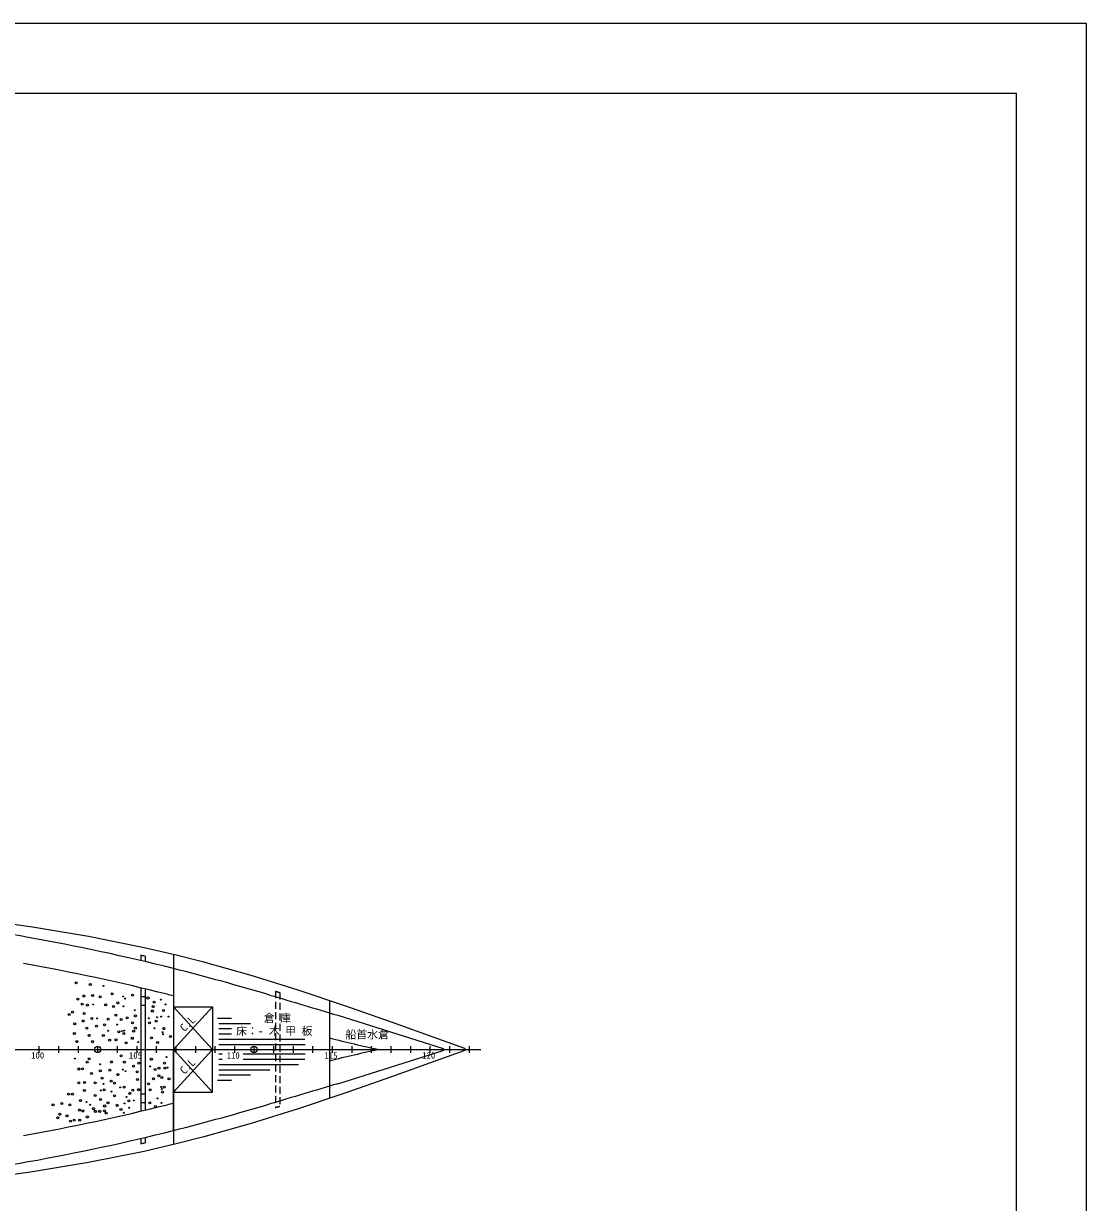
# Model space of a CAD drawing. Units: millimetres, scale not verified. Extents: x -51052 to 51048, y -29700 to 29700.
# Drawn here: x 20605 to 51048, y -4059 to 29700 of the extents above; entities that cross this region are included whole.
import ezdxf
from ezdxf.enums import TextEntityAlignment as Align

# ---------------------------------------------------------------- set-up
doc = ezdxf.new("R2010")
doc.units = ezdxf.units.MM
doc.header["$LTSCALE"] = 100
doc.linetypes.add('DASHED2', pattern=[3, 2, -1])
doc.linetypes.add('USER1', pattern=[50.8, 31.75, -6.35, 6.35, -6.35])
for name, color, linetype, lineweight in [('0-2_sunpou', 7, 'Continuous', 18), ('0-3_keijou', 7, 'Continuous', 18), ('0-4_frame', 7, 'Continuous', 18), ('0-6_center', 7, 'USER1', 18), ('0-7_hachi', 7, 'Continuous', 18)]:
    doc.layers.add(name, color=color, linetype=linetype, lineweight=lineweight)
doc.layers.add('0-5_text', color=7, linetype='Continuous')
doc.styles.add('ＭＳ ゴシック', font='')
doc.styles.get('ＭＳ ゴシック').set_extended_font_data('MS Gothic')

msp = doc.modelspace()

# ---------------------------------------------------------------- linework, layer by layer
at = {"layer": '0-2_sunpou'}
for p, q in [((21044.9, 420.2), (21044.9, 220.2)), ((21604.9, 420.2), (21604.9, 220.2)), ((22164.9, 420.2), (22164.9, 220.2)), ((22724.9, 420.2), (22724.9, 220.2)), ((23284.9, 420.2), (23284.9, 220.2)), ((23844.9, 420.2), (23844.9, 220.2)), ((24404.9, 420.2), (24404.9, 220.2)), ((24964.9, 420.2), (24964.9, 220.2)), ((25524.9, 420.2), (25524.9, 220.2)), ((26084.9, 420.2), (26084.9, 220.2)), ((26644.9, 420.2), (26644.9, 220.2)), ((27204.9, 420.2), (27204.9, 220.2)), ((27764.9, 420.2), (27764.9, 220.2)), ((28324.9, 420.2), (28324.9, 220.2)), ((28884.9, 420.2), (28884.9, 220.2)), ((29444.9, 420.2), (29444.9, 220.2)), ((30004.9, 420.2), (30004.9, 220.2)), ((30564.9, 420.2), (30564.9, 220.2)), ((31124.9, 420.2), (31124.9, 220.2)), ((31684.9, 420.2), (31684.9, 220.2)), ((32244.9, 420.2), (32244.9, 220.2)), ((32804.9, 420.2), (32804.9, 220.2)), ((33364.9, 420.2), (33364.9, 220.2)), ((-35819, 320.2), (33699.2, 320.2))]:
    msp.add_line(p, q, dxfattribs=at)
at = {"layer": '0-3_keijou'}
for p, q in [((24900.9, 3039.9), (24900.9, -2399.6)), ((23963.5, 3020.2), (23963.5, 2866.1)), ((24083.5, 2991.9), (24083.5, 2837.8)), ((23963.5, 2085.2), (23963.5, -1444.8)), ((24083.5, 2056.5), (24083.5, -1416.2)), ((23963.5, 1840.2), (24083.5, 1840.2)), ((29370.9, 1718.5), (29370.9, -1078.2)), ((23963.5, 1590.2), (24083.5, 1590.2)), ((24900.9, 1540.2), (26020.9, 1540.2)), ((26020.9, 1540.2), (26020.9, 320.2)), ((33241.9, 347), (33241.9, 293.3)), ((24900.9, -1997.9), (24900.9, 320.2)), ((26020.9, -899.8), (26020.9, 320.2)), ((29607.1, -659.2), (32620.4, 293.3)), ((23963.5, -949.8), (24083.5, -949.8)), ((24900.9, -899.8), (26020.9, -899.8)), ((23963.5, -1199.8), (24083.5, -1199.8)), ((23963.5, -2225.7), (23963.5, -2379.8)), ((24083.5, -2197.4), (24083.5, -2351.6))]:
    msp.add_line(p, q, dxfattribs=at)
at = {"layer": '0-3_keijou', "linetype": 'DASHED2'}
for p, q in [((27820.9, 1988.7), (27820.9, -1348.3)), ((27940.9, 1952.9), (27940.9, -1312.5))]:
    msp.add_line(p, q, dxfattribs=at)
at = {"layer": '0-3_keijou'}
for points in [[(33241.9, 347), (32470.6, 627.6), (31139.8, 1106.8), (29805.8, 1573.5), (28466.6, 2020), (27120.2, 2438.4), (25764.7, 2820.8), (24973.4, 3023), (24056, 3236.6), (22462.8, 3558.2), (20857.7, 3827.6), (19243.6, 4052.5)], [(29607.1, 1299.6), (32620.4, 347), (32620.4, 293.3)], [(33241.9, 293.3), (32470.6, 12.8), (31139.8, -466.4), (29805.8, -933.2), (28466.6, -1379.7), (27120.2, -1798.1), (25764.7, -2180.5), (24973.4, -2382.7), (24056, -2596.2), (22462.8, -2917.9), (20857.7, -3187.3), (19243.6, -3412.1)]]:
    msp.add_lwpolyline(points, dxfattribs=at)
for centre in [(22724.9, 320.2), (27204.9, 320.2)]:
    msp.add_circle(centre, 90, dxfattribs=at)
for centre, radius, start, end in [((5026.9, -86142.6), 91040.2, 80.06303, 82.43472), ((10023.4, -56534.4), 61014.3, 75.88696, 79.88669), ((10023.4, -56534.4), 60254.3, 75.88775, 79.88558), ((10023.4, -56534.4), 61164.3, 76.71032, 76.8258), ((6998.3, -67916.1), 72790.2, 73.50857, 75.76214), ((6998.3, -67916.1), 72030.2, 75.60869, 75.76148), ((1181325.6, 3867631.1), 4034225.4, 253.38321, 253.41205), ((39443.5, 40691.6), 41288.5, 255.87978, 257.901), ((39443.5, -40051.2), 41288.5, 102.099, 104.12022), ((1181325.6, -3866990.8), 4034225.4, 106.58795, 106.61679), ((10023.4, 57174.8), 60254.3, 280.11442, 284.11225), ((6998.3, 68556.4), 72030.2, 284.23852, 284.39131), ((6998.3, 68556.4), 72790.2, 284.23786, 286.49143), ((10023.4, 57174.8), 61014.3, 280.11331, 284.11304), ((10023.4, 57174.8), 61164.3, 283.1742, 283.28968), ((5026.9, 86782.9), 91040.2, 277.56528, 279.93697)]:
    msp.add_arc(centre, radius, start, end, dxfattribs=at)
at = {"layer": '0-3_keijou', "linetype": 'DASHED2'}
for centre, start, end in [((1181325.6, 3867631.1), 253.38494, 253.38672), ((1181325.6, -3866990.8), 106.61328, 106.61506)]:
    msp.add_arc(centre, 4034075.4, start, end, dxfattribs=at)
at = {"layer": '0-4_frame'}
for points in [[(-51051.5, -29700.1), (51048.5, -29700.1), (51048.5, 29699.9), (-51051.5, 29699.9)], [(-49051.5, -27700.1), (49048.5, -27700.1), (49048.5, 27699.9), (-49051.5, 27699.9)]]:
    msp.add_lwpolyline(points, close=True, dxfattribs=at)
at = {"layer": '0-6_center'}
for p, q in [((24900.9, 320.2), (26020.9, 1540.2)), ((24900.9, 1540.2), (26020.9, 320.2)), ((24900.9, 320.2), (26020.9, -899.8)), ((24900.9, -899.8), (26020.9, 320.2))]:
    msp.add_line(p, q, dxfattribs=at)
at = {"layer": '0-7_hachi'}
for p, q in [((26558.5, 1207.6), (26155.8, 1207.6)), ((27109.5, 1057.6), (26197.5, 1057.6)), ((26558.5, 907.6), (26197.5, 907.6)), ((26558.5, 757.6), (26197.5, 757.6)), ((28657.8, 607.6), (26197.5, 607.6)), ((28670.5, 457.6), (26197.5, 457.6)), ((26297.5, 182.8), (26197.5, 182.8)), ((26297.5, 32.8), (26197.5, 32.8)), ((28670.5, 182.8), (26897.7, 182.8)), ((28657.8, 32.8), (26897.7, 32.8)), ((28484.3, -117.2), (26197.5, -117.2)), ((27657.9, -267.2), (26197.5, -267.2)), ((26558.5, -567.2), (26155.8, -567.2)), ((27109.5, -417.2), (26197.5, -417.2))]:
    msp.add_line(p, q, dxfattribs=at)
for centre, radius in [((22113, 2228.8), 28.8), ((22516.2, 2180.4), 28.8), ((22895.2, 2140.1), 13.6), ((22155.8, 1760.4), 28.8), ((22329.1, 1851.4), 28.8), ((22583, 1865.1), 28.8), ((22797.5, 1829.1), 28.8), ((23140.8, 1916.1), 28.8), ((23459.2, 1838.7), 13.6), ((23518.8, 1776.4), 13.6), ((23722, 1877.1), 28.8), ((24169, 1795.3), 28.8), ((24348.7, 1675.5), 28.8), ((24534.1, 1750.8), 13.6), ((22003, 1388.9), 28.8), ((22281.1, 1617.9), 28.8), ((22341.1, 1348.3), 28.8), ((22432, 1587), 28.8), ((22601, 1608.8), 13.6), ((22957.1, 1602.6), 28.8), ((23179.7, 1555), 28.8), ((23302.9, 1652.3), 28.8), ((23466.9, 1558.5), 13.6), ((23791, 1446.9), 13.6), ((24294.2, 1422.2), 28.8), ((24318.7, 1547.5), 28.8), ((24613.1, 1435), 28.8), ((24672.3, 1612.7), 13.6), ((21913.1, 1320.7), 28.8), ((22069.6, 1058.6), 28.8), ((22308.5, 1137.1), 28.8), ((22557.3, 1204.7), 28.8), ((22691.2, 986.2), 28.8), ((22716.3, 1211.2), 13.6), ((22920.3, 1025.2), 28.8), ((23030.6, 1191.7), 28.8), ((23248.3, 1302.3), 28.8), ((23282.3, 1035.4), 13.6), ((23400.8, 1179.8), 28.8), ((23575, 1228.8), 28.8), ((23722, 1084.4), 28.8), ((23806.9, 1287.8), 28.8), ((24195.5, 1213.4), 13.6), ((24212.6, 1084.4), 28.8), ((24400, 1135.2), 28.8), ((24427, 1242.4), 13.6), ((24547.8, 1262), 13.6), ((24756.2, 1262.3), 13.6), ((22059.1, 779.7), 28.8), ((22416.6, 932.8), 28.8), ((22483.5, 725.1), 28.8), ((22890.1, 720.2), 28.8), ((23025.5, 859.3), 13.6), ((23334.3, 825.3), 28.8), ((23423.5, 845), 13.6), ((23477.4, 782), 28.8), ((23486.4, 862.2), 13.6), ((23758, 847.5), 28.8), ((23807, 931.9), 28.8), ((24270.9, 655.6), 28.8), ((24351.6, 926.8), 13.6), ((24580.5, 814.4), 13.6), ((24606.6, 755.6), 13.6), ((24622.5, 917.3), 28.8), ((24810.4, 694.9), 28.8), ((22128.8, 546), 28.8), ((22581.3, 544.8), 28.8), ((23069.7, 590.2), 28.8), ((23253.3, 598.3), 28.8), ((23544.9, 509.2), 28.8), ((23719.9, 640.5), 28.8), ((23884.5, 533.2), 13.6), ((24445.2, 522.8), 28.8), ((22072.7, 59.7), 13.6), ((22481.5, 52.2), 28.8), ((23402.5, 139), 28.8), ((24264.3, 39.2), 28.8), ((24697, 102.8), 13.6), ((22185.2, -238), 28.8), ((22295.7, -232), 28.8), ((22428.7, -45.5), 28.8), ((22803.6, -293.8), 28.8), ((22798.5, -101.6), 13.6), ((23077.2, -268.7), 28.8), ((23121, -36.6), 28.8), ((23444.7, -254.1), 13.6), ((23491.6, -44.7), 28.8), ((23524.1, -300.4), 13.6), ((23750.8, -155.5), 28.8), ((23856.1, -322), 28.8), ((23907.4, -69), 28.8), ((24233.1, -163.7), 13.6), ((24377.7, -249.9), 28.8), ((24483, -212.1), 28.8), ((24645, -71.6), 28.8), ((24647.7, -217.5), 28.8), ((24727.6, -199.8), 13.6), ((22188, -636.2), 28.8), ((22352.9, -623.8), 28.8), ((22547.2, -367.8), 28.8), ((22653.1, -634.5), 28.8), ((22853.7, -502.4), 28.8), ((22898, -667.3), 13.6), ((23112.4, -587), 28.8), ((23212.7, -645.1), 28.8), ((23305.3, -399.1), 28.8), ((23871.2, -540.3), 28.8), ((24183, -662.1), 28.8), ((24327.4, -515.1), 28.8), ((24479.9, -430.1), 28.8), ((24564.4, -479.1), 28.8), ((24771.4, -517.2), 28.8), ((21892.2, -959.4), 28.8), ((22001.8, -959.4), 28.8), ((22346, -854.6), 28.8), ((22654.5, -993.8), 28.8), ((22815.3, -849.4), 13.6), ((22911.8, -832.6), 28.8), ((23126.8, -883.8), 13.6), ((23212.7, -1006.9), 28.8), ((23369.8, -763.6), 13.6), ((23484.6, -761.3), 28.8), ((23647.2, -935.5), 28.8), ((23736.3, -842.6), 28.8), ((23901.2, -830.1), 28.8), ((24232.1, -836.3), 28.8), ((24549.6, -750.6), 13.6), ((24566.8, -813.6), 13.6), ((24586.6, -902.7), 28.8), ((24629.8, -759.6), 28.8), ((21448.4, -1264.1), 28.8), ((21702.6, -1223.2), 28.8), ((21930.7, -1264.7), 28.8), ((22233.2, -1144.4), 28.8), ((22407.2, -1183.6), 13.6), ((22513.6, -1262.1), 13.6), ((22605.6, -1374.1), 28.8), ((22806.2, -1109.9), 28.8), ((22927.6, -1297.5), 28.8), ((23022.6, -1205), 28.8), ((23286.6, -1279), 28.8), ((23499.8, -1222.3), 13.6), ((23550.5, -1037.1), 13.6), ((23616.6, -1149.6), 28.8), ((23631.1, -1347.9), 13.6), ((23759.4, -1140.7), 13.6), ((24220.2, -1206.5), 28.8), ((24386.7, -1316.7), 28.8), ((24445.3, -1081.5), 13.6), ((24552.5, -1211.5), 13.6), ((21588.4, -1632.1), 28.8), ((21646.1, -1535.1), 28.8), ((21847.8, -1576), 28.8), ((22055.2, -1703.4), 28.8), ((22209.2, -1412.9), 28.8), ((22212.2, -1706.4), 28.8), ((22301, -1439.6), 28.8), ((22431.4, -1611.5), 28.8), ((22661, -1450.7), 28.8), ((22785.1, -1450.7), 28.8), ((22925, -1434.8), 28.8), ((22972.5, -1500.9), 28.8), ((23394.8, -1397.9), 28.8), ((23480, -1489.2), 13.6), ((21948.5, -1733.1), 28.8)]:
    msp.add_circle(centre, radius, dxfattribs=at)

# ---------------------------------------------------------------- texts
at = {"layer": '0-2_sunpou', "style": 'ＭＳ ゴシック'}
for s, p in [('100', (20822, 3.7)), ('105', (23622, 3.7)), ('110', (26422, 3.7)), ('115', (29222, 3.7)), ('120', (32022, 3.7))]:
    msp.add_text(s, height=183.3, dxfattribs=at).set_placement(p, align=Align.BOTTOM_LEFT)
at = {"layer": '0-5_text', "style": 'ＭＳ ゴシック'}
for s, p in [('倉 庫', (27485.8, 1038.9)), ('床：- 木 甲 板', (26693.9, 667.9)), ('船首水倉', (29822.4, 565.2))]:
    msp.add_text(s, height=229.1, dxfattribs=at).set_placement(p, align=Align.BOTTOM_LEFT)
for p in [(25264.2, 762.9), (25264.2, -457.1)]:
    msp.add_text('C.L', height=229.1, rotation=45, dxfattribs=at).set_placement(p, align=Align.BOTTOM_LEFT)

doc.saveas('drawing.dxf')
